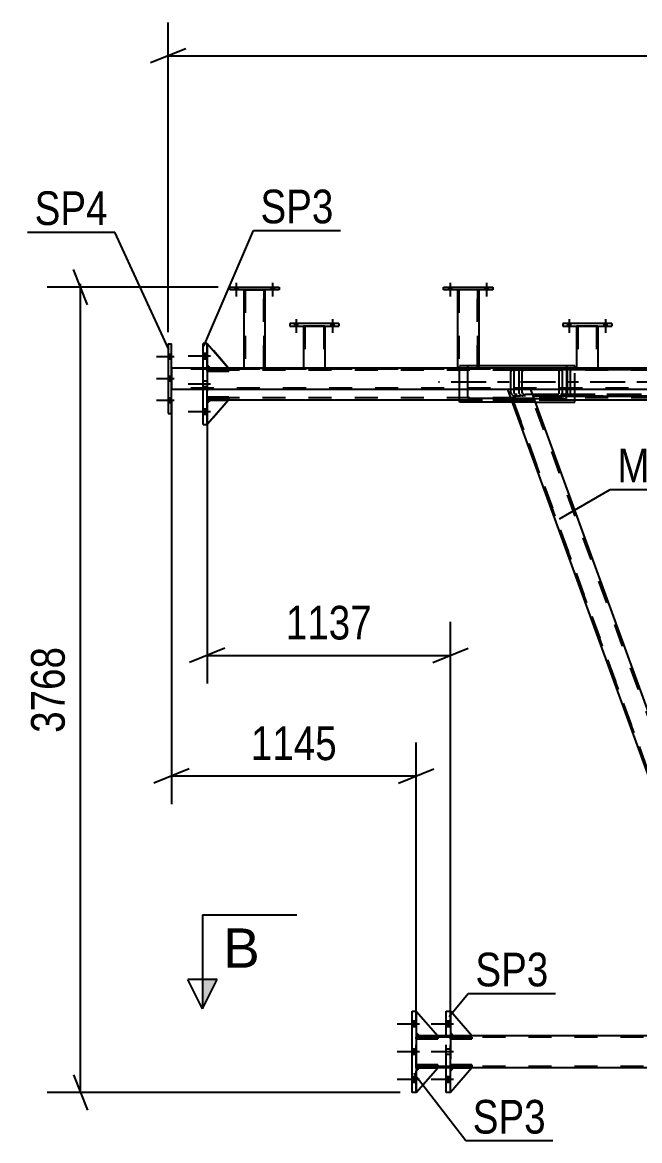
# Model space of a CAD drawing. Header units: millimetres. Extents: x -815 to 374, y -743 to 98.
# Drawn here: x -22.3 to 30.2, y -64.8 to 30.3 of the extents above; entities that cross this region are included whole.
import ezdxf

# ---------------------------------------------------------------- set-up
doc = ezdxf.new("R2010")
doc.units = ezdxf.units.MM
doc.linetypes.add('DXK_LINE_DOT2', pattern=[3.9198, 1.9599, -1.9599])
doc.linetypes.add('DXK_LINE_DOT3', pattern=[5.9187, 2.979, -0.9799, 0.9799, -0.9799])
doc.styles.add('Arial', font='ARIAL.TTF', dxfattribs={"height": 0.2})
doc.styles.add('Arial Narrow', font='ARIALN.TTF', dxfattribs={"height": 0.2})

# ---------------------------------------------------------------- blocks, each defined once
blk = doc.blocks.new('Part-232933173-1440 - 1369')
at = {"color": 2, "linetype": 'Continuous'}
for p, q in [((14.099, -58.909), (14.372, -58.637)), ((15.918, -58.637), (14.099, -60.728)), ((14.372, -58.637), (15.918, -58.637))]:
    blk.add_line(p, q, dxfattribs=at)
at = {"color": 7, "linetype": 'DXK_LINE_DOT2'}
blk.add_line((14.099, -60.728), (14.099, -58.909), dxfattribs=at)
blk = doc.blocks.new('Part-232933173-1455 - 1369')
at = {"color": 7, "linetype": 'DXK_LINE_DOT2'}
for p, q in [((14.1, -56.019), (15.918, -56.019)), ((14.1, -56.164), (14.1, -56.019)), ((14.372, -56.164), (14.372, -56.019)), ((15.918, -56.019), (15.918, -56.164)), ((15.918, -56.164), (14.1, -56.164))]:
    blk.add_line(p, q, dxfattribs=at)
blk = doc.blocks.new('Part-232933173-1470 - 1369')
at = {"color": 2, "linetype": 'Continuous'}
for p, q in [((-6.581, 3), (-4.763, 0.909)), ((-6.581, 1.181), (-6.308, 0.909))]:
    blk.add_line(p, q, dxfattribs=at)
at = {"color": 7, "linetype": 'DXK_LINE_DOT2'}
for p, q in [((-6.581, 3), (-6.581, 1.181)), ((-6.308, 0.909), (-6.308, 0.909)), ((-6.308, 0.909), (-4.763, 0.909)), ((-6.308, 0.909), (-6.308, 0.909)), ((-4.763, 0.909), (-4.763, 0.909)), ((-4.763, 0.909), (-4.763, 0.909))]:
    blk.add_line(p, q, dxfattribs=at)
blk = doc.blocks.new('Part-232933173-1485 - 1369')
at = {"color": 7, "linetype": 'DXK_LINE_DOT2'}
for p, q in [((-4.762, 0.8), (-6.581, 0.8)), ((-6.581, 0.8), (-6.581, 0.654)), ((-6.581, 0.654), (-4.762, 0.654)), ((-6.308, 0.8), (-6.308, 0.654)), ((-4.762, 0.654), (-4.762, 0.8))]:
    blk.add_line(p, q, dxfattribs=at)
blk = doc.blocks.new('Part-232933173-46262 - 1369')
at = {"color": 2, "linetype": 'Continuous'}
for p, q in [((-3.478, 7.564), (-3.478, 0.909)), ((-1.66, 0.909), (-1.66, 7.564)), ((-3.477, 0.908), (-1.676, 0.908)), ((-1.676, 0.908), (-1.661, 0.908))]:
    blk.add_line(p, q, dxfattribs=at)
at = {"color": 7, "linetype": 'DXK_LINE_DOT2'}
for p, q in [((-3.478, 7.564), (-1.66, 7.564)), ((-3.369, 7.564), (-3.369, 0.908)), ((-1.769, 7.564), (-1.769, 0.908)), ((-3.478, 0.909), (-3.478, 0.908)), ((-3.478, 0.908), (-3.477, 0.908)), ((-3.478, 0.908), (-3.477, 0.908)), ((-3.369, 0.908), (-3.361, 0.908)), ((-3.361, 0.908), (-3.343, 0.908)), ((-3.343, 0.908), (-3.337, 0.908)), ((-1.661, 0.908), (-1.66, 0.908)), ((-1.66, 0.908), (-1.661, 0.908)), ((-1.66, 0.909), (-1.66, 0.908)), ((-1.66, 0.908), (-1.66, 0.909))]:
    blk.add_line(p, q, dxfattribs=at)
blk = doc.blocks.new('Bolt-232933173-1430 - 1369')
at = {"linetype": 'Continuous'}
for points in [[(14.1, -55.146), (14.1, -54.673), (13.736, -54.673), (13.736, -55.146)], [(14.1, -55.146), (14.1, -54.673), (13.736, -54.673), (13.736, -55.146)], [(14.1, -55.146), (14.1, -54.673), (13.736, -54.673), (13.736, -55.146)], [(14.1, -59.873), (14.1, -59.4), (13.736, -59.4), (13.736, -59.873)], [(14.1, -59.873), (14.1, -59.4), (13.736, -59.4), (13.736, -59.873)], [(14.1, -59.873), (14.1, -59.4), (13.736, -59.4), (13.736, -59.873)]]:
    blk.add_hatch(color=1, dxfattribs=at).paths.add_polyline_path(points)
at = {"color": 1, "linetype": 'Continuous'}
for p, q in [((14.372, -54.909), (12.463, -54.909)), ((14.372, -54.909), (12.463, -54.909)), ((14.372, -54.909), (12.463, -54.909)), ((14.1, -54.673), (13.736, -54.673)), ((14.1, -54.673), (13.736, -54.673)), ((14.1, -54.673), (13.736, -54.673)), ((14.1, -55.146), (13.736, -55.146)), ((14.1, -55.146), (13.736, -55.146)), ((14.1, -55.146), (13.736, -55.146)), ((14.372, -59.637), (12.463, -59.637)), ((14.372, -59.637), (12.463, -59.637)), ((14.372, -59.637), (12.463, -59.637)), ((14.1, -59.4), (13.736, -59.4)), ((14.1, -59.4), (13.736, -59.4)), ((14.1, -59.4), (13.736, -59.4)), ((14.1, -59.873), (13.736, -59.873)), ((14.1, -59.873), (13.736, -59.873)), ((14.1, -59.873), (13.736, -59.873))]:
    blk.add_line(p, q, dxfattribs=at)
at = {"color": 1, "linetype": 'DXK_LINE_DOT2'}
for p, q in [((14.1, -57.037), (13.736, -57.037)), ((14.1, -57.037), (13.736, -57.037)), ((14.372, -57.273), (12.463, -57.273)), ((14.372, -57.273), (12.463, -57.273)), ((14.1, -57.509), (13.736, -57.509)), ((14.1, -57.509), (13.736, -57.509))]:
    blk.add_line(p, q, dxfattribs=at)
blk = doc.blocks.new('Part-232933173-1554 - 1369')
at = {"color": 7, "linetype": 'DXK_LINE_DOT2'}
for p, q in [((13.015, -58.382), (11.197, -58.382)), ((11.197, -58.382), (11.197, -58.527)), ((11.197, -58.527), (13.015, -58.527)), ((11.47, -58.527), (11.47, -58.382)), ((13.015, -58.527), (13.015, -58.382))]:
    blk.add_line(p, q, dxfattribs=at)
blk = doc.blocks.new('Part-232933173-46264 - 1369')
at = {"color": 7, "linetype": 'DXK_LINE_DOT2'}
for p, q in [((-1.66, 7.564), (-3.478, 7.564)), ((-3.478, 7.564), (-3.478, 0.908)), ((-3.369, 7.564), (-3.369, 0.908)), ((-1.769, 0.908), (-1.769, 7.564)), ((-1.66, 0.908), (-1.66, 7.564)), ((-3.478, 0.908), (-1.66, 0.908))]:
    blk.add_line(p, q, dxfattribs=at)
blk = doc.blocks.new('Bolt-232933173-1431 - 1369')
at = {"linetype": 'Continuous'}
for points in [[(-6.581, 1.672), (-6.581, 2.145), (-6.944, 2.145), (-6.944, 1.672)], [(-6.581, 1.672), (-6.581, 2.145), (-6.944, 2.145), (-6.944, 1.672)], [(-6.581, 1.672), (-6.581, 2.145), (-6.944, 2.145), (-6.944, 1.672)], [(-6.581, -3.055), (-6.581, -2.582), (-6.944, -2.582), (-6.944, -3.055)], [(-6.581, -3.055), (-6.581, -2.582), (-6.944, -2.582), (-6.944, -3.055)], [(-6.581, -3.055), (-6.581, -2.582), (-6.944, -2.582), (-6.944, -3.055)]]:
    blk.add_hatch(color=1, dxfattribs=at).paths.add_polyline_path(points)
at = {"color": 1, "linetype": 'Continuous'}
for p, q in [((-6.308, 1.909), (-8.217, 1.909)), ((-6.308, 1.909), (-8.217, 1.909)), ((-6.308, 1.909), (-8.217, 1.909)), ((-6.581, 2.145), (-6.944, 2.145)), ((-6.581, 2.145), (-6.944, 2.145)), ((-6.581, 2.145), (-6.944, 2.145)), ((-6.581, 1.672), (-6.944, 1.672)), ((-6.581, 1.672), (-6.944, 1.672)), ((-6.581, 1.672), (-6.944, 1.672)), ((-6.308, -2.819), (-8.217, -2.819)), ((-6.308, -2.819), (-8.217, -2.819)), ((-6.308, -2.819), (-8.217, -2.819)), ((-6.581, -2.582), (-6.944, -2.582)), ((-6.581, -2.582), (-6.944, -2.582)), ((-6.581, -2.582), (-6.944, -2.582)), ((-6.581, -3.055), (-6.944, -3.055)), ((-6.581, -3.055), (-6.944, -3.055)), ((-6.581, -3.055), (-6.944, -3.055))]:
    blk.add_line(p, q, dxfattribs=at)
at = {"color": 1, "linetype": 'DXK_LINE_DOT2'}
for p, q in [((-6.308, -0.455), (-8.217, -0.455)), ((-6.308, -0.455), (-8.217, -0.455)), ((-6.581, -0.219), (-6.944, -0.219)), ((-6.581, -0.219), (-6.944, -0.219)), ((-6.581, -0.691), (-6.944, -0.691)), ((-6.581, -0.691), (-6.944, -0.691))]:
    blk.add_line(p, q, dxfattribs=at)
blk = doc.blocks.new('Bolt-232933173-1434 - 1369')
at = {"linetype": 'Continuous'}
for points in [[(-9.628, 1.664), (-9.628, 2.064), (-9.919, 2.064), (-9.919, 1.664)], [(-9.628, 1.664), (-9.628, 2.064), (-9.919, 2.064), (-9.919, 1.664)], [(-9.628, 1.664), (-9.628, 2.064), (-9.919, 2.064), (-9.919, 1.664)], [(-9.628, -0.2), (-9.628, 0.2), (-9.919, 0.2), (-9.919, -0.2)], [(-9.628, -0.2), (-9.628, 0.2), (-9.919, 0.2), (-9.919, -0.2)], [(-9.628, -2.064), (-9.628, -1.664), (-9.919, -1.664), (-9.919, -2.064)], [(-9.628, -2.064), (-9.628, -1.664), (-9.919, -1.664), (-9.919, -2.064)], [(-9.628, -2.064), (-9.628, -1.664), (-9.919, -1.664), (-9.919, -2.064)]]:
    blk.add_hatch(color=1, dxfattribs=at).paths.add_polyline_path(points)
at = {"color": 1, "linetype": 'Continuous'}
for p, q in [((-9.628, 2.064), (-9.919, 2.064)), ((-9.628, 2.064), (-9.919, 2.064)), ((-9.628, 2.064), (-9.919, 2.064)), ((-9.392, 1.864), (-10.901, 1.864)), ((-9.392, 1.864), (-10.901, 1.864)), ((-9.392, 1.864), (-10.901, 1.864)), ((-9.628, 1.664), (-9.919, 1.664)), ((-9.628, 1.664), (-9.919, 1.664)), ((-9.628, 1.664), (-9.919, 1.664)), ((-9.628, 0.2), (-9.919, 0.2)), ((-9.628, 0.2), (-9.919, 0.2)), ((-9.392, 0), (-10.901, 0)), ((-9.392, 0), (-10.901, 0)), ((-9.628, -0.2), (-9.919, -0.2)), ((-9.628, -0.2), (-9.919, -0.2)), ((-9.392, -1.864), (-10.901, -1.864)), ((-9.392, -1.864), (-10.901, -1.864)), ((-9.392, -1.864), (-10.901, -1.864)), ((-9.628, -1.664), (-9.919, -1.664)), ((-9.628, -1.664), (-9.919, -1.664)), ((-9.628, -1.664), (-9.919, -1.664)), ((-9.628, -2.064), (-9.919, -2.064)), ((-9.628, -2.064), (-9.919, -2.064)), ((-9.628, -2.064), (-9.919, -2.064))]:
    blk.add_line(p, q, dxfattribs=at)
blk = doc.blocks.new('Bolt-232933173-1435 - 1369')
at = {"linetype": 'Continuous'}
for points in [[(11.197, -55.146), (11.197, -54.673), (10.833, -54.673), (10.833, -55.146)], [(11.197, -55.146), (11.197, -54.673), (10.833, -54.673), (10.833, -55.146)], [(11.197, -55.146), (11.197, -54.673), (10.833, -54.673), (10.833, -55.146)], [(11.197, -57.509), (11.197, -57.036), (10.833, -57.036), (10.833, -57.509)], [(11.197, -57.509), (11.197, -57.036), (10.833, -57.036), (10.833, -57.509)], [(11.197, -59.873), (11.197, -59.4), (10.833, -59.4), (10.833, -59.873)], [(11.197, -59.873), (11.197, -59.4), (10.833, -59.4), (10.833, -59.873)], [(11.197, -59.873), (11.197, -59.4), (10.833, -59.4), (10.833, -59.873)]]:
    blk.add_hatch(color=1, dxfattribs=at).paths.add_polyline_path(points)
at = {"color": 1, "linetype": 'Continuous'}
for p, q in [((11.47, -54.909), (9.561, -54.909)), ((11.47, -54.909), (9.561, -54.909)), ((11.47, -54.909), (9.561, -54.909)), ((11.197, -54.673), (10.833, -54.673)), ((11.197, -54.673), (10.833, -54.673)), ((11.197, -54.673), (10.833, -54.673)), ((11.197, -55.146), (10.833, -55.146)), ((11.197, -55.146), (10.833, -55.146)), ((11.197, -55.146), (10.833, -55.146)), ((11.197, -57.036), (10.833, -57.036)), ((11.197, -57.036), (10.833, -57.036)), ((11.47, -57.273), (9.561, -57.273)), ((11.47, -57.273), (9.561, -57.273)), ((11.197, -57.509), (10.833, -57.509)), ((11.197, -57.509), (10.833, -57.509)), ((11.47, -59.636), (9.561, -59.636)), ((11.47, -59.636), (9.561, -59.636)), ((11.47, -59.636), (9.561, -59.636)), ((11.197, -59.4), (10.833, -59.4)), ((11.197, -59.4), (10.833, -59.4)), ((11.197, -59.4), (10.833, -59.4)), ((11.197, -59.873), (10.833, -59.873)), ((11.197, -59.873), (10.833, -59.873)), ((11.197, -59.873), (10.833, -59.873))]:
    blk.add_line(p, q, dxfattribs=at)
blk = doc.blocks.new('Part-232933173-1830 - 1369')
at = {"color": 2, "linetype": 'Continuous'}
for p, q in [((38.992, -55.909), (18.974, -0.909)), ((20.676, -0.909), (18.974, -0.909)), ((20.909, -0.909), (20.676, -0.909)), ((20.909, -0.909), (40.389, -54.432))]:
    blk.add_line(p, q, dxfattribs=at)
at = {"color": 7, "linetype": 'DXK_LINE_DOT2'}
for p, q in [((39.108, -55.909), (19.09, -0.909)), ((40.811, -55.909), (20.793, -0.909)), ((20.891, -0.909), (20.841, -0.909)), ((20.909, -0.909), (20.891, -0.909)), ((40.927, -55.909), (40.389, -54.432)), ((38.992, -55.909), (40.927, -55.909))]:
    blk.add_line(p, q, dxfattribs=at)
blk = doc.blocks.new('Part-232933173-1548 - 1369')
at = {"color": 2, "linetype": 'Continuous'}
for p, q in [((11.197, -58.382), (13.015, -58.382)), ((11.197, -58.527), (11.197, -58.382)), ((13.015, -58.527), (11.197, -58.527)), ((13.015, -58.382), (13.015, -58.527))]:
    blk.add_line(p, q, dxfattribs=at)
at = {"color": 7, "linetype": 'DXK_LINE_DOT2'}
blk.add_line((11.47, -58.527), (11.47, -58.382), dxfattribs=at)
blk = doc.blocks.new('Part-232933173-1443 - 1369')
at = {"color": 7, "linetype": 'DXK_LINE_DOT2'}
for p, q in [((14.099, -58.909), (14.372, -58.637)), ((15.918, -58.637), (14.099, -60.728)), ((14.099, -60.728), (14.099, -58.909)), ((14.372, -58.637), (15.918, -58.637))]:
    blk.add_line(p, q, dxfattribs=at)
blk = doc.blocks.new('Part-232933173-1446 - 1369')
at = {"color": 2, "linetype": 'Continuous'}
for p, q in [((15.917, -55.909), (14.099, -53.819)), ((14.099, -55.637), (14.372, -55.909))]:
    blk.add_line(p, q, dxfattribs=at)
at = {"color": 7, "linetype": 'DXK_LINE_DOT2'}
for p, q in [((14.099, -53.819), (14.099, -55.637)), ((14.372, -55.909), (14.372, -55.909)), ((14.372, -55.909), (14.372, -55.909)), ((14.372, -55.909), (15.918, -55.909)), ((15.918, -55.909), (15.917, -55.909)), ((15.917, -55.909), (15.918, -55.909))]:
    blk.add_line(p, q, dxfattribs=at)
blk = doc.blocks.new('Bolt-232933173-46322 - 1369')
at = {"linetype": 'Continuous'}
for points in [[(14.195, 7.782), (13.94, 7.782), (13.94, 7.564), (14.195, 7.564)], [(14.195, 7.782), (13.94, 7.782), (13.94, 7.564), (14.195, 7.564)], [(17.286, 7.782), (17.031, 7.782), (17.031, 7.564), (17.286, 7.564)], [(17.286, 7.782), (17.031, 7.782), (17.031, 7.564), (17.286, 7.564)]]:
    blk.add_hatch(color=1, dxfattribs=at).paths.add_polyline_path(points)
at = {"color": 1, "linetype": 'Continuous'}
for p, q in [((13.94, 7.782), (13.94, 7.564)), ((13.94, 7.782), (13.94, 7.564)), ((14.068, 8.145), (14.068, 7)), ((14.068, 8.145), (14.068, 7)), ((14.195, 7.782), (14.195, 7.564)), ((14.195, 7.782), (14.195, 7.564)), ((17.031, 7.782), (17.031, 7.564)), ((17.031, 7.782), (17.031, 7.564)), ((17.158, 8.145), (17.158, 7)), ((17.158, 8.145), (17.158, 7)), ((17.286, 7.782), (17.286, 7.564)), ((17.286, 7.782), (17.286, 7.564))]:
    blk.add_line(p, q, dxfattribs=at)
blk = doc.blocks.new('Part-232933173-1449 - 1369')
at = {"color": 7, "linetype": 'DXK_LINE_DOT2'}
for p, q in [((15.918, -55.909), (14.099, -53.819)), ((14.099, -53.819), (14.099, -55.637)), ((14.099, -55.637), (14.372, -55.909)), ((14.372, -55.909), (15.918, -55.909))]:
    blk.add_line(p, q, dxfattribs=at)
blk = doc.blocks.new('Part-232933173-1452 - 1369')
at = {"color": 7, "linetype": 'DXK_LINE_DOT2'}
for p, q in [((14.1, -58.382), (15.918, -58.382)), ((14.1, -58.528), (14.1, -58.382)), ((15.918, -58.528), (14.1, -58.528)), ((14.372, -58.528), (14.372, -58.382)), ((15.918, -58.382), (15.918, -58.528))]:
    blk.add_line(p, q, dxfattribs=at)
blk = doc.blocks.new('Part-232933173-1458 - 1369')
at = {"color": 7, "linetype": 'DXK_LINE_DOT2'}
for p, q in [((15.918, -58.382), (14.1, -58.382)), ((14.1, -58.382), (14.1, -58.528)), ((14.1, -58.528), (15.918, -58.528)), ((14.372, -58.528), (14.372, -58.382)), ((15.918, -58.528), (15.918, -58.382))]:
    blk.add_line(p, q, dxfattribs=at)
blk = doc.blocks.new('Part-232933173-1461 - 1369')
at = {"color": 7, "linetype": 'DXK_LINE_DOT2'}
for p, q in [((15.918, -56.019), (14.1, -56.019)), ((14.1, -56.019), (14.1, -56.164)), ((14.372, -56.164), (14.372, -56.019)), ((15.918, -56.164), (15.918, -56.019)), ((14.1, -56.164), (15.918, -56.164))]:
    blk.add_line(p, q, dxfattribs=at)
blk = doc.blocks.new('Part-232933173-1464 - 1369')
at = {"color": 2, "linetype": 'Continuous'}
for p, q in [((-6.581, -2.091), (-6.308, -1.819)), ((-4.763, -1.819), (-6.581, -3.909)), ((-6.308, -1.819), (-4.763, -1.819))]:
    blk.add_line(p, q, dxfattribs=at)
at = {"color": 7, "linetype": 'DXK_LINE_DOT2'}
blk.add_line((-6.581, -3.909), (-6.581, -2.091), dxfattribs=at)
blk = doc.blocks.new('Part-232933173-1545 - 1369')
at = {"color": 7, "linetype": 'DXK_LINE_DOT2'}
for p, q in [((13.015, -55.909), (11.197, -53.818)), ((11.197, -53.818), (11.197, -55.636)), ((11.197, -55.636), (11.47, -55.909)), ((11.47, -55.909), (13.015, -55.909))]:
    blk.add_line(p, q, dxfattribs=at)
blk = doc.blocks.new('Part-232933173-1542 - 1369')
at = {"color": 2, "linetype": 'Continuous'}
for p, q in [((11.197, -53.818), (13.015, -55.909)), ((11.197, -55.636), (11.47, -55.909)), ((13.015, -55.909), (11.47, -55.909))]:
    blk.add_line(p, q, dxfattribs=at)
at = {"color": 7, "linetype": 'DXK_LINE_DOT2'}
blk.add_line((11.197, -53.818), (11.197, -55.636), dxfattribs=at)
blk = doc.blocks.new('Part-232933173-1467 - 1369')
at = {"color": 7, "linetype": 'DXK_LINE_DOT2'}
for p, q in [((-6.581, -2.091), (-6.308, -1.819)), ((-4.763, -1.819), (-6.581, -3.909)), ((-6.308, -1.819), (-4.763, -1.819)), ((-6.581, -3.909), (-6.581, -2.091))]:
    blk.add_line(p, q, dxfattribs=at)
blk = doc.blocks.new('Part-232933173-1473 - 1369')
at = {"color": 7, "linetype": 'DXK_LINE_DOT2'}
for p, q in [((-4.763, 0.909), (-6.581, 3)), ((-6.581, 3), (-6.581, 1.181)), ((-6.581, 1.181), (-6.308, 0.909)), ((-6.308, 0.909), (-4.763, 0.909))]:
    blk.add_line(p, q, dxfattribs=at)
blk = doc.blocks.new('Part-232933173-1557 - 1369')
at = {"color": 7, "linetype": 'DXK_LINE_DOT2'}
for p, q in [((13.015, -56.018), (11.197, -56.018)), ((11.197, -56.018), (11.197, -56.164)), ((11.47, -56.164), (11.47, -56.018)), ((13.015, -56.164), (13.015, -56.018)), ((11.197, -56.164), (13.015, -56.164))]:
    blk.add_line(p, q, dxfattribs=at)
blk = doc.blocks.new('Part-232933173-46259 - 1369')
at = {"color": 2, "linetype": 'Continuous'}
for p, q in [((13.522, 7.564), (13.522, 7.782)), ((13.522, 7.782), (17.704, 7.782)), ((17.704, 7.782), (17.704, 7.564)), ((17.704, 7.564), (13.522, 7.564))]:
    blk.add_line(p, q, dxfattribs=at)
blk = doc.blocks.new('Part-232933173-1476 - 1369')
at = {"color": 2, "linetype": 'Continuous'}
for p, q in [((-6.581, -1.564), (-4.762, -1.564)), ((-6.581, -1.709), (-6.581, -1.564)), ((-4.762, -1.709), (-6.581, -1.709)), ((-4.762, -1.564), (-4.762, -1.709))]:
    blk.add_line(p, q, dxfattribs=at)
at = {"color": 7, "linetype": 'DXK_LINE_DOT2'}
blk.add_line((-6.308, -1.709), (-6.308, -1.564), dxfattribs=at)
blk = doc.blocks.new('Part-232933173-46280 - 1369')
at = {"color": 2, "linetype": 'Continuous'}
for p, q in [((0.428, 4.692), (0.428, 4.473)), ((4.61, 4.692), (0.428, 4.692)), ((0.428, 4.473), (4.61, 4.473)), ((4.61, 4.692), (4.61, 4.473))]:
    blk.add_line(p, q, dxfattribs=at)
blk = doc.blocks.new('Part-232933173-1479 - 1369')
at = {"color": 7, "linetype": 'DXK_LINE_DOT2'}
for p, q in [((-6.581, 0.8), (-4.762, 0.8)), ((-6.581, 0.654), (-6.581, 0.8)), ((-4.762, 0.654), (-6.581, 0.654)), ((-6.308, 0.654), (-6.308, 0.8)), ((-4.762, 0.8), (-4.762, 0.654))]:
    blk.add_line(p, q, dxfattribs=at)
blk = doc.blocks.new('Part-232933173-1551 - 1369')
at = {"color": 2, "linetype": 'Continuous'}
for p, q in [((11.197, -56.018), (13.015, -56.018)), ((11.197, -56.164), (11.197, -56.018)), ((13.015, -56.018), (13.015, -56.164)), ((13.015, -56.164), (11.197, -56.164))]:
    blk.add_line(p, q, dxfattribs=at)
at = {"color": 7, "linetype": 'DXK_LINE_DOT2'}
blk.add_line((11.47, -56.164), (11.47, -56.018), dxfattribs=at)
blk = doc.blocks.new('Part-232933173-1482 - 1369')
at = {"color": 7, "linetype": 'DXK_LINE_DOT2'}
for p, q in [((-4.762, -1.564), (-6.581, -1.564)), ((-6.581, -1.564), (-6.581, -1.709)), ((-6.581, -1.709), (-4.762, -1.709)), ((-6.308, -1.709), (-6.308, -1.564)), ((-4.762, -1.709), (-4.762, -1.564))]:
    blk.add_line(p, q, dxfattribs=at)
blk = doc.blocks.new('Part-232933173-46278 - 1369')
at = {"color": 2, "linetype": 'Continuous'}
for p, q in [((23.647, 4.692), (23.647, 4.473)), ((27.829, 4.692), (23.647, 4.692)), ((23.647, 4.473), (27.829, 4.473)), ((27.829, 4.692), (27.829, 4.473))]:
    blk.add_line(p, q, dxfattribs=at)
blk = doc.blocks.new('Part-232933173-1536 - 1369')
at = {"color": 2, "linetype": 'Continuous'}
for p, q in [((11.197, -58.909), (11.47, -58.636)), ((11.197, -60.727), (13.015, -58.636)), ((13.015, -58.636), (11.47, -58.636))]:
    blk.add_line(p, q, dxfattribs=at)
at = {"color": 7, "linetype": 'DXK_LINE_DOT2'}
blk.add_line((11.197, -58.909), (11.197, -60.727), dxfattribs=at)
blk = doc.blocks.new('Part-232933173-1539 - 1369')
at = {"color": 7, "linetype": 'DXK_LINE_DOT2'}
for p, q in [((11.197, -58.909), (11.47, -58.636)), ((13.015, -58.636), (11.197, -60.727)), ((11.197, -60.727), (11.197, -58.909)), ((11.47, -58.636), (13.015, -58.636))]:
    blk.add_line(p, q, dxfattribs=at)
blk = doc.blocks.new('Part-232933173-1630 - 1369')
at = {"color": 7, "linetype": 'DXK_LINE_DOT2'}
for p, q in [((320.598, -55.909), (14.1, -55.909)), ((14.1, -55.909), (14.1, -58.637)), ((320.598, -56.019), (14.1, -56.019)), ((320.598, -58.528), (14.1, -58.528)), ((15.918, -58.637), (14.372, -58.637))]:
    blk.add_line(p, q, dxfattribs=at)
at = {"color": 2, "linetype": 'Continuous'}
for p, q in [((14.372, -58.637), (14.1, -58.637)), ((35.559, -58.637), (15.918, -58.637))]:
    blk.add_line(p, q, dxfattribs=at)
blk = doc.blocks.new('Part-232933173-1656 - 1369')
at = {"color": 2, "linetype": 'Continuous'}
for p, q in [((11.47, -55.909), (11.197, -55.909)), ((320.598, -55.909), (13.015, -55.909)), ((11.47, -58.636), (11.197, -58.636)), ((320.598, -58.636), (13.015, -58.636))]:
    blk.add_line(p, q, dxfattribs=at)
at = {"color": 7, "linetype": 'DXK_LINE_DOT2'}
for p, q in [((11.197, -58.636), (11.197, -55.909)), ((320.598, -56.018), (11.197, -56.018)), ((13.015, -55.909), (11.47, -55.909)), ((320.598, -58.527), (11.197, -58.527)), ((13.015, -58.636), (11.47, -58.636))]:
    blk.add_line(p, q, dxfattribs=at)
blk = doc.blocks.new('Part-232933173-46277 - 1369')
at = {"color": 2, "linetype": 'Continuous'}
for p, q in [((24.829, 4.473), (24.829, 0.909)), ((26.647, 4.473), (26.647, 0.909))]:
    blk.add_line(p, q, dxfattribs=at)
at = {"color": 7, "linetype": 'DXK_LINE_DOT2'}
for p, q in [((26.647, 4.473), (24.829, 4.473)), ((24.938, 4.473), (24.938, 0.907)), ((26.538, 4.473), (26.538, 0.907)), ((24.829, 0.909), (24.829, 0.907)), ((24.829, 0.907), (26.647, 0.907)), ((26.647, 0.907), (26.647, 0.909)), ((26.647, 0.909), (26.647, 0.907))]:
    blk.add_line(p, q, dxfattribs=at)
blk = doc.blocks.new('Part-232933173-1671 - 1369')
at = {"color": 2, "linetype": 'Continuous'}
for p, q in [((-3.478, 0.909), (-9.628, 0.909)), ((14.704, 0.909), (-1.66, 0.909)), ((32.886, 0.909), (16.522, 0.909)), ((18.974, -0.909), (-9.628, -0.909)), ((57.072, -0.909), (20.909, -0.909))]:
    blk.add_line(p, q, dxfattribs=at)
at = {"color": 7, "linetype": 'DXK_LINE_DOT2'}
for p, q in [((-9.628, 0.909), (-9.628, -0.909)), ((315.403, 0.8), (-9.628, 0.8)), ((-1.66, 0.909), (-3.478, 0.909)), ((16.522, 0.909), (14.704, 0.909)), ((315.403, -0.8), (-9.628, -0.8)), ((20.909, -0.909), (18.974, -0.909))]:
    blk.add_line(p, q, dxfattribs=at)
blk = doc.blocks.new('Part-232933173-1755 - 1369')
at = {"color": 2, "linetype": 'Continuous'}
for p, q in [((10.833, -60.727), (10.833, -53.818)), ((10.833, -53.818), (11.197, -53.818)), ((11.197, -53.818), (11.197, -60.727)), ((11.197, -60.727), (10.833, -60.727))]:
    blk.add_line(p, q, dxfattribs=at)
blk = doc.blocks.new('Bolt-232933173-46323 - 1369')
at = {"linetype": 'Continuous'}
for points in [[(14.195, 7.782), (13.94, 7.782), (13.94, 7.564), (14.195, 7.564)], [(14.195, 7.782), (13.94, 7.782), (13.94, 7.564), (14.195, 7.564)], [(17.286, 7.782), (17.031, 7.782), (17.031, 7.564), (17.286, 7.564)], [(17.286, 7.782), (17.031, 7.782), (17.031, 7.564), (17.286, 7.564)]]:
    blk.add_hatch(color=1, dxfattribs=at).paths.add_polyline_path(points)
at = {"color": 1, "linetype": 'Continuous'}
for p, q in [((13.94, 7.782), (13.94, 7.564)), ((13.94, 7.782), (13.94, 7.564)), ((14.068, 8.145), (14.068, 7)), ((14.068, 8.145), (14.068, 7)), ((14.195, 7.782), (14.195, 7.564)), ((14.195, 7.782), (14.195, 7.564)), ((17.031, 7.782), (17.031, 7.564)), ((17.031, 7.782), (17.031, 7.564)), ((17.158, 8.145), (17.158, 7)), ((17.158, 8.145), (17.158, 7)), ((17.286, 7.782), (17.286, 7.564)), ((17.286, 7.782), (17.286, 7.564))]:
    blk.add_line(p, q, dxfattribs=at)
blk = doc.blocks.new('Part-232933173-1866 - 1369')
at = {"color": 7, "linetype": 'DXK_LINE_DOT2'}
for p, q in [((21.239, -1.818), (19.305, -1.818)), ((19.305, -1.818), (38.992, -55.909)), ((19.421, -1.818), (39.108, -55.909)), ((40.811, -55.909), (21.123, -1.818)), ((40.927, -55.909), (21.239, -1.818)), ((38.992, -55.909), (40.927, -55.909))]:
    blk.add_line(p, q, dxfattribs=at)
blk = doc.blocks.new('Part-232933173-46263 - 1369')
at = {"color": 2, "linetype": 'Continuous'}
for p, q in [((-4.66, 7.564), (-4.66, 7.782)), ((-4.66, 7.782), (-0.478, 7.782)), ((-0.478, 7.782), (-0.478, 7.564)), ((-0.478, 7.564), (-4.66, 7.564))]:
    blk.add_line(p, q, dxfattribs=at)
blk = doc.blocks.new('Part-232933173-46258 - 1369')
at = {"color": 2, "linetype": 'Continuous'}
for p, q in [((14.704, 7.564), (14.704, 0.909)), ((16.522, 7.564), (16.522, 0.909)), ((16.505, 0.908), (14.705, 0.908)), ((16.521, 0.908), (16.505, 0.908))]:
    blk.add_line(p, q, dxfattribs=at)
at = {"color": 7, "linetype": 'DXK_LINE_DOT2'}
for p, q in [((16.522, 7.564), (14.704, 7.564)), ((14.813, 7.564), (14.813, 0.908)), ((16.413, 7.564), (16.413, 0.908)), ((14.704, 0.909), (14.704, 0.908)), ((14.704, 0.908), (14.705, 0.908)), ((14.705, 0.908), (14.704, 0.908)), ((14.813, 0.908), (14.821, 0.908)), ((14.821, 0.908), (14.839, 0.908)), ((14.839, 0.908), (14.845, 0.908)), ((16.521, 0.908), (16.522, 0.908)), ((16.522, 0.908), (16.521, 0.908)), ((16.522, 0.909), (16.522, 0.908)), ((16.522, 0.908), (16.522, 0.909))]:
    blk.add_line(p, q, dxfattribs=at)
blk = doc.blocks.new('Part-232933173-1939 - 1369')
at = {"color": 7, "linetype": 'DXK_LINE_DOT2'}
for p, q in [((19.291, 0.729), (19.251, 0.618)), ((19.251, -1.2), (19.251, 0.618)), ((19.516, 0.618), (19.536, 0.674)), ((19.516, -1.2), (19.516, 0.618)), ((19.78, 0.909), (19.578, 0.887)), ((19.679, 0.752), (19.78, 0.763)), ((57.778, 0.909), (19.78, 0.909)), ((19.78, 0.763), (23.089, 0.763)), ((57.778, 0.763), (19.78, 0.763)), ((23.291, 0.887), (23.089, 0.909)), ((23.089, 0.763), (23.19, 0.752)), ((23.333, 0.674), (23.354, 0.618)), ((23.354, -1.2), (23.354, 0.618)), ((23.618, 0.618), (23.578, 0.729)), ((23.618, -1.2), (23.618, 0.618)), ((53.94, 0.618), (53.98, 0.729)), ((53.94, -1.2), (53.94, 0.618)), ((54.225, 0.674), (54.205, 0.618)), ((54.205, -1.2), (54.205, 0.618)), ((54.267, 0.887), (54.469, 0.909)), ((54.469, 0.763), (54.368, 0.752)), ((57.778, 0.909), (57.98, 0.887)), ((57.879, 0.752), (57.778, 0.763)), ((58.043, 0.618), (58.022, 0.674)), ((58.043, -1.2), (58.043, 0.618)), ((58.267, 0.729), (58.307, 0.618)), ((58.307, -1.2), (58.307, 0.618)), ((19.251, -1.2), (19.291, -1.312)), ((19.536, -1.256), (19.516, -1.2)), ((19.578, -1.469), (19.78, -1.491)), ((19.78, -1.346), (19.679, -1.335)), ((23.089, -1.346), (19.78, -1.346)), ((23.982, -1.491), (19.78, -1.491)), ((57.778, -1.346), (21.714, -1.346)), ((21.775, -1.491), (23.982, -1.491)), ((23.19, -1.335), (23.089, -1.346)), ((23.089, -1.491), (23.291, -1.469)), ((23.354, -1.2), (23.333, -1.256)), ((23.578, -1.312), (23.618, -1.2)), ((56.908, -1.491), (39.389, -1.491)), ((53.98, -1.312), (53.94, -1.2)), ((54.205, -1.2), (54.225, -1.256)), ((54.469, -1.491), (54.267, -1.469)), ((54.368, -1.335), (54.469, -1.346)), ((57.778, -1.491), (54.469, -1.491)), ((57.778, -1.346), (57.879, -1.335)), ((57.98, -1.469), (57.778, -1.491)), ((58.022, -1.256), (58.043, -1.2)), ((58.307, -1.2), (58.267, -1.312))]:
    blk.add_line(p, q, dxfattribs=at)
at = {"color": 7, "linetype": 'DXK_LINE_DOT3'}
blk.add_line((64.478, -0.291), (13.08, -0.291), dxfattribs=at)
at = {"color": 2, "linetype": 'Continuous'}
blk.add_line((23.982, -1.491), (39.389, -1.491), dxfattribs=at)
at = {"color": 7, "linetype": 'DXK_LINE_DOT2'}
for centre, radius, start, end in [((19.66, 0.398), 0.495, 99.51822, 138.06378), ((19.72, 0.508), 0.248, 99.51822, 138.06378), ((23.149, 0.508), 0.248, 41.93629, 80.48189), ((23.21, 0.398), 0.495, 41.93629, 80.48189), ((54.349, 0.398), 0.495, 99.51822, 138.06378), ((54.409, 0.508), 0.248, 99.51822, 138.06378), ((57.838, 0.508), 0.248, 41.93629, 80.48189), ((57.899, 0.398), 0.495, 41.93629, 80.48189), ((19.66, -0.981), 0.495, 221.93629, 260.48189), ((19.72, -1.09), 0.248, 221.93629, 260.48189), ((23.149, -1.09), 0.248, 279.51822, 318.06378), ((23.21, -0.981), 0.495, 279.51822, 318.06378), ((54.349, -0.981), 0.495, 221.93629, 260.48189), ((54.409, -1.09), 0.248, 221.93629, 260.48189), ((57.838, -1.09), 0.248, 279.51822, 318.06378), ((57.899, -0.981), 0.495, 279.51822, 318.06378)]:
    blk.add_arc(centre, radius, start, end, dxfattribs=at)
blk = doc.blocks.new('Part-232933173-1981 - 1369')
at = {"color": 2, "linetype": 'Continuous'}
for p, q in [((-9.919, 2.955), (-9.628, 2.955)), ((-9.919, 2.955), (-9.919, -2.955)), ((-9.628, -2.955), (-9.628, 2.955)), ((-9.919, -2.955), (-9.628, -2.955))]:
    blk.add_line(p, q, dxfattribs=at)
blk = doc.blocks.new('Part-232933173-1984 - 1369')
at = {"color": 7, "linetype": 'DXK_LINE_DOT2'}
for p, q in [((309.741, 0.909), (-6.581, 0.909)), ((-6.581, 0.909), (-6.581, -1.819)), ((309.741, 0.727), (-6.581, 0.727)), ((309.741, -1.637), (-6.581, -1.637)), ((-4.763, -1.819), (-6.308, -1.819)), ((309.741, -1.819), (14.879, -1.819)), ((24.672, -1.819), (14.879, -1.819))]:
    blk.add_line(p, q, dxfattribs=at)
at = {"color": 2, "linetype": 'Continuous'}
for p, q in [((-6.581, -1.819), (-6.308, -1.819)), ((14.879, -1.819), (-4.763, -1.819)), ((53.576, -1.819), (24.672, -1.819))]:
    blk.add_line(p, q, dxfattribs=at)
blk = doc.blocks.new('Part-232933173-1999 - 1369')
at = {"color": 2, "linetype": 'Continuous'}
for p, q in [((-6.581, 3), (-6.944, 3)), ((-6.944, 0.909), (-6.944, 3)), ((-6.581, 0.909), (-6.581, 3)), ((-6.944, -3.909), (-6.944, -0.909)), ((-6.581, -3.909), (-6.581, -0.909)), ((-6.944, -3.909), (-6.581, -3.909))]:
    blk.add_line(p, q, dxfattribs=at)
at = {"color": 7, "linetype": 'DXK_LINE_DOT2'}
for p, q in [((-6.944, -0.909), (-6.944, 0.909)), ((-6.581, 0.909), (-6.581, -0.909))]:
    blk.add_line(p, q, dxfattribs=at)
blk = doc.blocks.new('Part-232933173-2004 - 1369')
at = {"color": 2, "linetype": 'Continuous'}
for p, q in [((13.736, -55.909), (13.736, -53.819)), ((13.736, -53.819), (14.1, -53.819)), ((14.1, -53.819), (14.1, -55.909)), ((13.736, -60.728), (13.736, -58.636)), ((14.1, -60.728), (14.1, -58.636)), ((14.1, -60.728), (13.736, -60.728))]:
    blk.add_line(p, q, dxfattribs=at)
at = {"color": 7, "linetype": 'DXK_LINE_DOT2'}
for p, q in [((13.736, -58.636), (13.736, -55.909)), ((14.1, -58.636), (14.1, -55.909))]:
    blk.add_line(p, q, dxfattribs=at)
blk = doc.blocks.new('Part-232933173-2007 - 1369')
at = {"color": 7, "linetype": 'DXK_LINE_DOT2'}
for p, q in [((19.942, 0.618), (19.982, 0.729)), ((19.942, -1.2), (19.942, 0.618)), ((20.226, 0.674), (20.206, 0.618)), ((20.206, -1.2), (20.206, 0.618)), ((20.268, 0.887), (20.471, 0.909)), ((20.471, 0.763), (20.37, 0.752)), ((38.86, 0.909), (20.471, 0.909)), ((20.471, 0.909), (34.486, 0.909)), ((37.205, 0.763), (20.471, 0.763)), ((23.779, 0.909), (23.982, 0.887)), ((23.881, 0.752), (23.779, 0.763)), ((24.044, 0.618), (24.024, 0.674)), ((24.044, -1.2), (24.044, 0.618)), ((24.269, 0.729), (24.309, 0.618)), ((24.309, -1.2), (24.309, 0.618)), ((36.961, 0.729), (36.941, 0.618)), ((36.941, -1.2), (36.941, 0.618)), ((37.018, 0.824), (36.961, 0.729)), ((37.104, 0.887), (37.018, 0.824)), ((37.073, 0.618), (37.083, 0.674)), ((37.073, -1.2), (37.073, 0.618)), ((37.083, 0.674), (37.112, 0.721)), ((37.205, 0.909), (37.104, 0.887)), ((37.112, 0.721), (37.155, 0.752)), ((37.155, 0.752), (37.205, 0.763)), ((38.86, 0.763), (37.205, 0.763)), ((38.961, 0.887), (38.86, 0.909)), ((38.86, 0.763), (38.91, 0.752)), ((38.91, 0.752), (38.953, 0.721)), ((38.953, 0.721), (38.982, 0.674)), ((39.047, 0.824), (38.961, 0.887)), ((38.982, 0.674), (38.992, 0.618)), ((38.992, -1.2), (38.992, 0.618)), ((39.104, 0.729), (39.047, 0.824)), ((39.124, 0.618), (39.104, 0.729)), ((39.124, -1.2), (39.124, 0.618)), ((19.982, -1.312), (19.942, -1.2)), ((20.206, -1.2), (20.226, -1.256)), ((20.471, -1.491), (20.268, -1.469)), ((20.37, -1.335), (20.471, -1.346)), ((37.205, -1.346), (20.471, -1.346)), ((38.86, -1.491), (20.471, -1.491)), ((23.779, -1.346), (23.881, -1.335)), ((23.982, -1.469), (23.779, -1.491)), ((24.024, -1.256), (24.044, -1.2)), ((24.309, -1.2), (24.269, -1.312)), ((36.941, -1.2), (36.961, -1.312)), ((36.961, -1.312), (37.018, -1.406)), ((37.018, -1.406), (37.104, -1.469)), ((37.083, -1.256), (37.073, -1.2)), ((37.112, -1.303), (37.083, -1.256)), ((37.104, -1.469), (37.205, -1.491)), ((37.155, -1.335), (37.112, -1.303)), ((37.205, -1.346), (37.155, -1.335)), ((38.86, -1.346), (37.205, -1.346)), ((37.205, -1.491), (38.86, -1.491)), ((38.91, -1.335), (38.86, -1.346)), ((38.86, -1.491), (38.961, -1.469)), ((38.953, -1.303), (38.91, -1.335)), ((38.982, -1.256), (38.953, -1.303)), ((38.961, -1.469), (39.047, -1.406)), ((38.992, -1.2), (38.982, -1.256)), ((39.047, -1.406), (39.104, -1.312)), ((39.104, -1.312), (39.124, -1.2))]:
    blk.add_line(p, q, dxfattribs=at)
for centre, radius, start, end in [((20.35, 0.398), 0.495, 99.51822, 138.06378), ((20.411, 0.508), 0.248, 99.51822, 138.06378), ((23.84, 0.508), 0.248, 41.93629, 80.48189), ((23.9, 0.398), 0.495, 41.93629, 80.48189), ((20.35, -0.981), 0.495, 221.93629, 260.48189), ((20.411, -1.09), 0.248, 221.93629, 260.48189), ((23.84, -1.09), 0.248, 279.51822, 318.06378), ((23.9, -0.981), 0.495, 279.51822, 318.06378)]:
    blk.add_arc(centre, radius, start, end, dxfattribs=at)
blk = doc.blocks.new('Part-232933173-2068 - 1369')
at = {"color": 7, "linetype": 'DXK_LINE_DOT2'}
for p, q in [((14.879, -0.909), (14.879, 1.09)), ((23.982, 1.09), (14.879, 1.09)), ((24.672, -1.491), (24.672, 0.909)), ((21.306, -2.001), (19.371, -2.001))]:
    blk.add_line(p, q, dxfattribs=at)
at = {"color": 2, "linetype": 'Continuous'}
for p, q in [((24.672, 1.09), (23.982, 1.09)), ((24.672, 0.909), (24.672, 1.09)), ((14.879, -2.001), (14.879, -0.909)), ((24.672, -2.001), (24.672, -1.491)), ((19.371, -2.001), (14.879, -2.001)), ((21.306, -2.001), (24.672, -2.001))]:
    blk.add_line(p, q, dxfattribs=at)
blk = doc.blocks.new('Part-232933173-2071 - 1369')
at = {"color": 7, "linetype": 'DXK_LINE_DOT2'}
for p, q in [((15.57, -0.909), (15.57, 1.09)), ((16.522, 1.09), (15.57, 1.09)), ((23.982, 0.909), (23.982, -0.909)), ((21.187, -1.673), (19.252, -1.673))]:
    blk.add_line(p, q, dxfattribs=at)
at = {"color": 2, "linetype": 'Continuous'}
for p, q in [((23.982, 1.09), (16.522, 1.09)), ((23.982, 1.09), (23.982, 0.909)), ((15.57, -1.673), (15.57, -0.909)), ((23.982, -1.673), (23.982, -0.909)), ((19.252, -1.673), (15.57, -1.673)), ((21.187, -1.673), (23.982, -1.673))]:
    blk.add_line(p, q, dxfattribs=at)
blk = doc.blocks.new('Part-232933173-46260 - 1369')
at = {"color": 7, "linetype": 'DXK_LINE_DOT2'}
for p, q in [((16.522, 7.564), (14.704, 7.564)), ((14.704, 7.564), (14.704, 0.908)), ((14.813, 7.564), (14.813, 0.908)), ((16.413, 0.908), (16.413, 7.564)), ((16.522, 0.908), (16.522, 7.564)), ((14.704, 0.908), (16.522, 0.908))]:
    blk.add_line(p, q, dxfattribs=at)
blk = doc.blocks.new('Part-232933173-46261 - 1369')
at = {"color": 7, "linetype": 'DXK_LINE_DOT2'}
for p, q in [((13.522, 7.564), (13.522, 7.782)), ((13.522, 7.782), (17.704, 7.782)), ((17.704, 7.782), (17.704, 7.564)), ((17.704, 7.564), (13.522, 7.564))]:
    blk.add_line(p, q, dxfattribs=at)
blk = doc.blocks.new('Part-232933173-46265 - 1369')
at = {"color": 7, "linetype": 'DXK_LINE_DOT2'}
for p, q in [((-4.66, 7.564), (-4.66, 7.782)), ((-4.66, 7.782), (-0.478, 7.782)), ((-0.478, 7.782), (-0.478, 7.564)), ((-0.478, 7.564), (-4.66, 7.564))]:
    blk.add_line(p, q, dxfattribs=at)
blk = doc.blocks.new('Part-232933173-46279 - 1369')
at = {"color": 2, "linetype": 'Continuous'}
for p, q in [((1.61, 4.473), (1.61, 0.909)), ((3.428, 4.473), (3.428, 0.909))]:
    blk.add_line(p, q, dxfattribs=at)
at = {"color": 7, "linetype": 'DXK_LINE_DOT2'}
for p, q in [((3.428, 4.473), (1.61, 4.473)), ((1.719, 4.473), (1.719, 0.907)), ((3.319, 4.473), (3.319, 0.907)), ((1.61, 0.909), (1.61, 0.907)), ((1.61, 0.907), (3.428, 0.907)), ((3.428, 0.907), (3.428, 0.909)), ((3.428, 0.909), (3.428, 0.907))]:
    blk.add_line(p, q, dxfattribs=at)
blk = doc.blocks.new('Bolt-232933173-46324 - 1369')
at = {"linetype": 'Continuous'}
for points in [[(-3.987, 7.782), (-4.242, 7.782), (-4.242, 7.564), (-3.987, 7.564)], [(-3.987, 7.782), (-4.242, 7.782), (-4.242, 7.564), (-3.987, 7.564)], [(-0.896, 7.782), (-1.151, 7.782), (-1.151, 7.564), (-0.896, 7.564)], [(-0.896, 7.782), (-1.151, 7.782), (-1.151, 7.564), (-0.896, 7.564)]]:
    blk.add_hatch(color=1, dxfattribs=at).paths.add_polyline_path(points)
at = {"color": 1, "linetype": 'Continuous'}
for p, q in [((-4.242, 7.782), (-4.242, 7.564)), ((-4.242, 7.782), (-4.242, 7.564)), ((-4.114, 8.145), (-4.114, 7)), ((-4.114, 8.145), (-4.114, 7)), ((-3.987, 7.782), (-3.987, 7.564)), ((-3.987, 7.782), (-3.987, 7.564)), ((-1.151, 7.782), (-1.151, 7.564)), ((-1.151, 7.782), (-1.151, 7.564)), ((-1.023, 8.145), (-1.023, 7)), ((-1.023, 8.145), (-1.023, 7)), ((-0.896, 7.782), (-0.896, 7.564)), ((-0.896, 7.782), (-0.896, 7.564))]:
    blk.add_line(p, q, dxfattribs=at)
blk = doc.blocks.new('Bolt-232933173-46325 - 1369')
at = {"linetype": 'Continuous'}
for points in [[(-3.987, 7.782), (-4.242, 7.782), (-4.242, 7.564), (-3.987, 7.564)], [(-3.987, 7.782), (-4.242, 7.782), (-4.242, 7.564), (-3.987, 7.564)], [(-0.896, 7.782), (-1.151, 7.782), (-1.151, 7.564), (-0.896, 7.564)], [(-0.896, 7.782), (-1.151, 7.782), (-1.151, 7.564), (-0.896, 7.564)]]:
    blk.add_hatch(color=1, dxfattribs=at).paths.add_polyline_path(points)
at = {"color": 1, "linetype": 'Continuous'}
for p, q in [((-4.242, 7.782), (-4.242, 7.564)), ((-4.242, 7.782), (-4.242, 7.564)), ((-4.114, 8.145), (-4.114, 7)), ((-4.114, 8.145), (-4.114, 7)), ((-3.987, 7.782), (-3.987, 7.564)), ((-3.987, 7.782), (-3.987, 7.564)), ((-1.151, 7.782), (-1.151, 7.564)), ((-1.151, 7.782), (-1.151, 7.564)), ((-1.023, 8.145), (-1.023, 7)), ((-1.023, 8.145), (-1.023, 7)), ((-0.896, 7.782), (-0.896, 7.564)), ((-0.896, 7.782), (-0.896, 7.564))]:
    blk.add_line(p, q, dxfattribs=at)
blk = doc.blocks.new('Bolt-232933173-46330 - 1369')
at = {"linetype": 'Continuous'}
for points in [[(24.319, 4.692), (24.065, 4.692), (24.065, 4.473), (24.319, 4.473)], [(24.319, 4.692), (24.065, 4.692), (24.065, 4.473), (24.319, 4.473)], [(27.41, 4.692), (27.156, 4.692), (27.156, 4.473), (27.41, 4.473)], [(27.41, 4.692), (27.156, 4.692), (27.156, 4.473), (27.41, 4.473)]]:
    blk.add_hatch(color=1, dxfattribs=at).paths.add_polyline_path(points)
at = {"color": 1, "linetype": 'Continuous'}
for p, q in [((24.192, 5.055), (24.192, 3.91)), ((24.192, 5.055), (24.192, 3.91)), ((27.283, 5.055), (27.283, 3.91)), ((27.283, 5.055), (27.283, 3.91)), ((24.065, 4.692), (24.065, 4.473)), ((24.065, 4.692), (24.065, 4.473)), ((24.319, 4.692), (24.319, 4.473)), ((24.319, 4.692), (24.319, 4.473)), ((27.156, 4.692), (27.156, 4.473)), ((27.156, 4.692), (27.156, 4.473)), ((27.41, 4.692), (27.41, 4.473)), ((27.41, 4.692), (27.41, 4.473))]:
    blk.add_line(p, q, dxfattribs=at)
blk = doc.blocks.new('Bolt-232933173-46331 - 1369')
at = {"linetype": 'Continuous'}
for points in [[(1.101, 4.692), (0.847, 4.692), (0.847, 4.473), (1.101, 4.473)], [(1.101, 4.692), (0.847, 4.692), (0.847, 4.473), (1.101, 4.473)], [(4.192, 4.692), (3.937, 4.692), (3.937, 4.473), (4.192, 4.473)], [(4.192, 4.692), (3.937, 4.692), (3.937, 4.473), (4.192, 4.473)]]:
    blk.add_hatch(color=1, dxfattribs=at).paths.add_polyline_path(points)
at = {"color": 1, "linetype": 'Continuous'}
for p, q in [((0.974, 5.055), (0.974, 3.91)), ((0.974, 5.055), (0.974, 3.91)), ((4.065, 5.055), (4.065, 3.91)), ((4.065, 5.055), (4.065, 3.91)), ((0.847, 4.692), (0.847, 4.473)), ((0.847, 4.692), (0.847, 4.473)), ((1.101, 4.692), (1.101, 4.473)), ((1.101, 4.692), (1.101, 4.473)), ((3.937, 4.692), (3.937, 4.473)), ((3.937, 4.692), (3.937, 4.473)), ((4.192, 4.692), (4.192, 4.473)), ((4.192, 4.692), (4.192, 4.473))]:
    blk.add_line(p, q, dxfattribs=at)
blk = doc.blocks.new('StraightDimension-232933173-2203 - 1369')
at = {"color": 7, "linetype": 'Continuous'}
for p, q in [((-9.919, 3.955), (-9.919, 30.321)), ((-8.419, 28.071), (-11.419, 26.871)), ((-9.919, 27.471), (330.146, 27.471))]:
    blk.add_line(p, q, dxfattribs=at)
blk = doc.blocks.new('StraightDimension-232933173-2217 - 1369')
at = {"color": 7, "linetype": 'Continuous'}
for p, q in [((-16.758, 6.282), (-17.958, 9.282)), ((-5.66, 7.782), (-20.208, 7.782)), ((-17.358, 7.782), (-17.358, 8.075)), ((-17.358, -60.727), (-17.358, 7.782)), ((-17.958, -59.227), (-16.758, -62.227)), ((9.833, -60.727), (-20.208, -60.727))]:
    blk.add_line(p, q, dxfattribs=at)
at = {"color": 0}
blk.add_wipeout([(-18.108, -22.217), (-22.308, -22.217), (-22.308, -30.729), (-18.108, -30.729)], dxfattribs=at)
at = {"color": 3, "style": 'Arial Narrow'}
blk.add_text('3768', height=2.8633, rotation=90.00021, dxfattribs=at).set_placement((-18.708, -30.129))
blk = doc.blocks.new('StraightDimension-232933173-2228 - 1369')
at = {"color": 7, "linetype": 'Continuous'}
for p, q in [((-9.628, -1.909), (-9.628, -36.203)), ((11.197, -54.909), (11.197, -30.953)), ((-8.128, -33.203), (-11.128, -34.403)), ((9.697, -34.403), (12.697, -33.203)), ((-9.628, -33.803), (11.197, -33.803))]:
    blk.add_line(p, q, dxfattribs=at)
at = {"color": 0}
blk.add_wipeout([(5.041, -33.053), (5.041, -28.853), (-3.472, -28.853), (-3.472, -33.053)], dxfattribs=at)
at = {"color": 3, "style": 'Arial Narrow'}
blk.add_text('1145', height=2.8633, dxfattribs=at).set_placement((-2.872, -32.453))
blk = doc.blocks.new('StraightDimension-232933173-2235 - 1369')
at = {"color": 7, "linetype": 'Continuous'}
for p, q in [((-6.581, -1.909), (-6.581, -25.938)), ((14.099, -54.909), (14.099, -20.688)), ((-5.081, -22.938), (-8.081, -24.138)), ((-6.581, -23.538), (14.099, -23.538)), ((12.599, -24.138), (15.599, -22.938))]:
    blk.add_line(p, q, dxfattribs=at)
at = {"color": 0}
blk.add_wipeout([(8.016, -22.788), (8.016, -18.588), (-0.497, -18.588), (-0.497, -22.788)], dxfattribs=at)
at = {"color": 3, "style": 'Arial Narrow'}
blk.add_text('1137', height=2.8633, dxfattribs=at).set_placement((0.103, -22.188))
blk = doc.blocks.new('Mark-232933173-1751 - 1369')
at = {"color": 30, "linetype": 'Continuous'}
for p, q in [((10.978, -59.089), (15.397, -64.83)), ((15.397, -64.83), (22.808, -64.83))]:
    blk.add_line(p, q, dxfattribs=at)
at = {"color": 0}
blk.add_wipeout([(22.208, -64.23), (22.208, -61.23), (15.997, -61.23), (15.997, -64.23)], dxfattribs=at)
blk.add_wipeout([(22.208, -64.23), (22.208, -61.23), (15.997, -61.23), (15.997, -64.23)], dxfattribs=at)
at = {"color": 3, "style": 'Arial Narrow'}
blk.add_text('SP3', height=2.8633, dxfattribs=at).set_placement((15.997, -64.23))
blk = doc.blocks.new('Mark-232933173-1826 - 1369')
at = {"color": 30, "linetype": 'Continuous'}
for p, q in [((23.37, -11.914), (27.7, -9.414)), ((27.7, -9.414), (37.123, -9.414))]:
    blk.add_line(p, q, dxfattribs=at)
at = {"color": 0}
blk.add_wipeout([(36.523, -8.814), (36.523, -5.814), (28.3, -5.814), (28.3, -8.814)], dxfattribs=at)
blk.add_wipeout([(36.523, -8.814), (36.523, -5.814), (28.3, -5.814), (28.3, -8.814)], dxfattribs=at)
at = {"color": 3, "style": 'Arial Narrow'}
blk.add_text('M412', height=2.8633, dxfattribs=at).set_placement((28.3, -8.814))
blk = doc.blocks.new('Mark-232933173-1977 - 1369')
at = {"color": 30, "linetype": 'Continuous'}
for p in [(-21.866, 12.481), (-9.856, 2.489)]:
    blk.add_line(p, (-14.455, 12.481), dxfattribs=at)
at = {"color": 0}
blk.add_wipeout([(-15.055, 13.081), (-15.055, 16.081), (-21.266, 16.081), (-21.266, 13.081)], dxfattribs=at)
blk.add_wipeout([(-15.055, 13.081), (-15.055, 16.081), (-21.266, 16.081), (-21.266, 13.081)], dxfattribs=at)
at = {"color": 3, "style": 'Arial Narrow'}
blk.add_text('SP4', height=2.8633, dxfattribs=at).set_placement((-21.266, 13.081))
blk = doc.blocks.new('Mark-232933173-1995 - 1369')
at = {"color": 30, "linetype": 'Continuous'}
for p, q in [((-6.883, 2.776), (-2.658, 12.623)), ((-2.658, 12.623), (4.753, 12.623))]:
    blk.add_line(p, q, dxfattribs=at)
at = {"color": 0}
blk.add_wipeout([(4.153, 13.223), (4.153, 16.223), (-2.058, 16.223), (-2.058, 13.223)], dxfattribs=at)
blk.add_wipeout([(4.153, 13.223), (4.153, 16.223), (-2.058, 16.223), (-2.058, 13.223)], dxfattribs=at)
at = {"color": 3, "style": 'Arial Narrow'}
blk.add_text('SP3', height=2.8633, dxfattribs=at).set_placement((-2.058, 13.223))
blk = doc.blocks.new('Mark-232933173-2000 - 1369')
at = {"color": 30, "linetype": 'Continuous'}
for p, q in [((13.98, -54.263), (15.622, -52.304)), ((15.622, -52.304), (23.033, -52.304))]:
    blk.add_line(p, q, dxfattribs=at)
at = {"color": 0}
blk.add_wipeout([(22.433, -51.704), (22.433, -48.704), (16.222, -48.704), (16.222, -51.704)], dxfattribs=at)
blk.add_wipeout([(22.433, -51.704), (22.433, -48.704), (16.222, -48.704), (16.222, -51.704)], dxfattribs=at)
at = {"color": 3, "style": 'Arial Narrow'}
blk.add_text('SP3', height=2.8633, dxfattribs=at).set_placement((16.222, -51.704))
blk = doc.blocks.new('SectionMark-232933173-2320 - 1369')
at = {"linetype": 'Continuous'}
blk.add_hatch(color=6, dxfattribs=at).paths.add_polyline_path([(-6.978, -51.116), (-5.728, -51.116), (-6.978, -53.616)])
at = {"color": 6, "linetype": 'Continuous'}
for p, q in [((-6.978, -45.616), (1.022, -45.616)), ((-6.978, -45.616), (-6.978, -53.616)), ((-6.978, -53.616), (-8.228, -51.116)), ((-5.728, -51.116), (-8.228, -51.116)), ((-6.978, -53.616), (-5.728, -51.116))]:
    blk.add_line(p, q, dxfattribs=at)
at = {"color": 0, "linetype": 'Continuous'}
blk.add_wipeout([(-2.118, -50.116), (-2.118, -46.616), (-5.228, -46.616), (-5.228, -50.116)], dxfattribs=at)
at = {"color": 3, "linetype": 'Continuous', "style": 'Arial'}
blk.add_text('B', height=3.343, dxfattribs=at).set_placement((-5.228, -50.116))

msp = doc.modelspace()

# ---------------------------------------------------------------- block references
for name in ['Part-232933173-46263 - 1369', 'Part-232933173-46265 - 1369', 'Bolt-232933173-46324 - 1369', 'Bolt-232933173-46325 - 1369', 'Part-232933173-46259 - 1369', 'Part-232933173-46261 - 1369', 'Bolt-232933173-46322 - 1369', 'Bolt-232933173-46323 - 1369', 'Part-232933173-46262 - 1369', 'Part-232933173-46264 - 1369', 'Part-232933173-46258 - 1369', 'Part-232933173-46260 - 1369', 'Bolt-232933173-46331 - 1369', 'Bolt-232933173-46330 - 1369', 'Part-232933173-46280 - 1369', 'Part-232933173-46279 - 1369', 'Part-232933173-46278 - 1369', 'Part-232933173-46277 - 1369', 'Part-232933173-1981 - 1369', 'Part-232933173-1999 - 1369', 'Part-232933173-1470 - 1369', 'Part-232933173-1473 - 1369', 'Bolt-232933173-1434 - 1369', 'Bolt-232933173-1431 - 1369', 'Part-232933173-2068 - 1369', 'Part-232933173-2071 - 1369', 'Part-232933173-1671 - 1369', 'Part-232933173-1984 - 1369', 'Part-232933173-1485 - 1369', 'Part-232933173-1479 - 1369', 'Part-232933173-1939 - 1369', 'Part-232933173-2007 - 1369', 'Part-232933173-1830 - 1369', 'Part-232933173-1476 - 1369', 'Part-232933173-1482 - 1369', 'Part-232933173-1464 - 1369', 'Part-232933173-1467 - 1369', 'Part-232933173-1866 - 1369', 'Part-232933173-1755 - 1369', 'Part-232933173-1545 - 1369', 'Part-232933173-1542 - 1369', 'Part-232933173-2004 - 1369', 'Part-232933173-1446 - 1369', 'Part-232933173-1449 - 1369', 'Bolt-232933173-1435 - 1369', 'Bolt-232933173-1430 - 1369', 'Part-232933173-1656 - 1369', 'Part-232933173-1557 - 1369', 'Part-232933173-1551 - 1369', 'Part-232933173-1630 - 1369', 'Part-232933173-1455 - 1369', 'Part-232933173-1461 - 1369', 'Part-232933173-1554 - 1369', 'Part-232933173-1548 - 1369', 'Part-232933173-1536 - 1369', 'Part-232933173-1539 - 1369', 'Part-232933173-1440 - 1369', 'Part-232933173-1443 - 1369', 'Part-232933173-1452 - 1369', 'Part-232933173-1458 - 1369']:
    msp.add_blockref(name, (0, 0))

# ---------------------------------------------------------------- next in the draw order: block references
for name in ['StraightDimension-232933173-2203 - 1369', 'Mark-232933173-1751 - 1369']:
    msp.add_blockref(name, (0, 0))

# ---------------------------------------------------------------- next in the draw order: block references
for name in ['StraightDimension-232933173-2217 - 1369', 'Mark-232933173-1826 - 1369']:
    msp.add_blockref(name, (0, 0))

# ---------------------------------------------------------------- next in the draw order: block references
for name in ['Mark-232933173-1995 - 1369', 'Mark-232933173-1977 - 1369', 'StraightDimension-232933173-2228 - 1369']:
    msp.add_blockref(name, (0, 0))

# ---------------------------------------------------------------- next in the draw order: block references
msp.add_blockref('StraightDimension-232933173-2235 - 1369', (0, 0))

# ---------------------------------------------------------------- next in the draw order: block references
msp.add_blockref('Mark-232933173-2000 - 1369', (0, 0))

# ---------------------------------------------------------------- next in the draw order: block references
msp.add_blockref('SectionMark-232933173-2320 - 1369', (0, 0))

doc.saveas('drawing.dxf')
